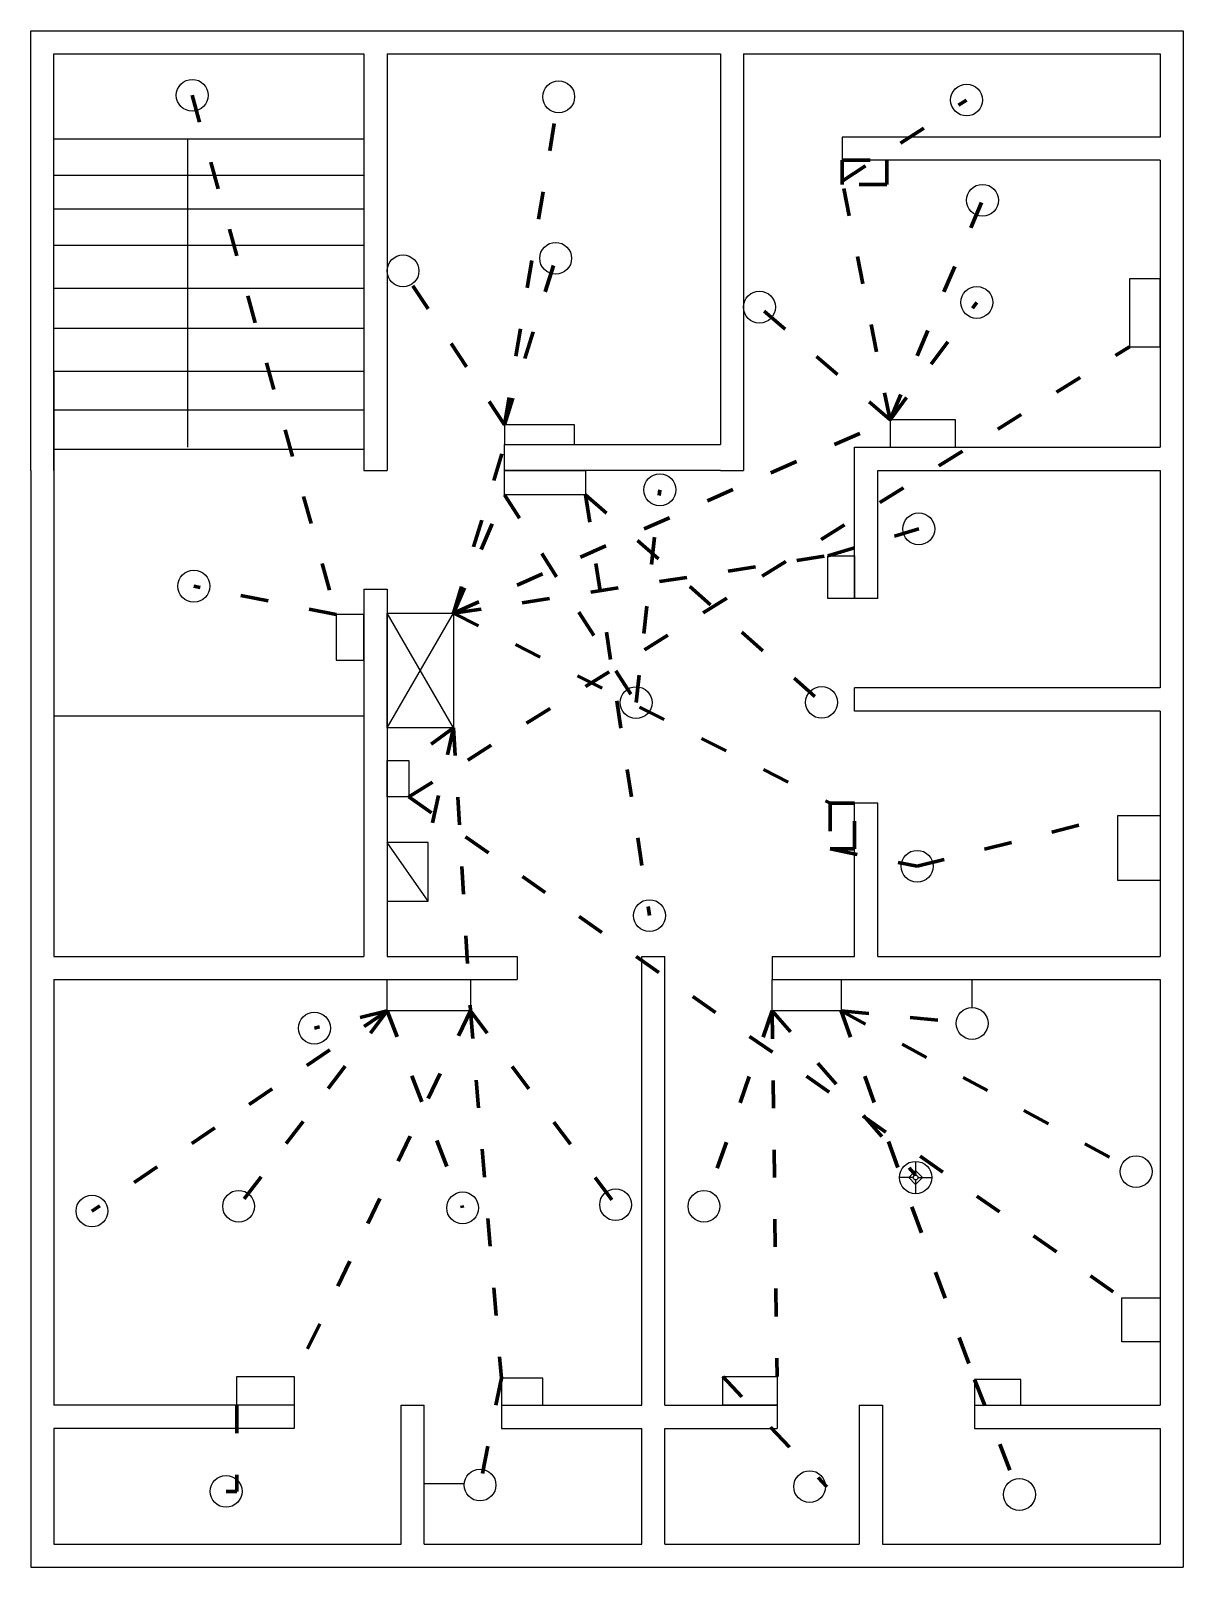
# Model space of a CAD drawing. Header units: inches. Extents: x 98 to 596, y -621 to 43.
import ezdxf

# ---------------------------------------------------------------- set-up
doc = ezdxf.new("R2010")
doc.units = ezdxf.units.IN
doc.header["$MEASUREMENT"] = 0
doc.linetypes.add('ACAD_ISO03W100', pattern=[30, 12, -18])

# ---------------------------------------------------------------- blocks, each defined once
blk = doc.blocks.new('Lamp - Table')
at = {"linetype": 'Continuous'}
for p, q in [((0, 7), (0, 1)), ((-1, 0), (-7, 0)), ((0, 3), (-3, 0)), ((-3, 0), (0, -3)), ((3, 0), (0, 3)), ((0, -3), (3, 0)), ((1, 0), (7, 0)), ((0, -1), (0, -7))]:
    blk.add_line(p, q, dxfattribs=at)
for radius in [7, 1]:
    blk.add_circle((0, 0), radius, dxfattribs=at)

msp = doc.modelspace()

# ---------------------------------------------------------------- linework, layer by layer
for p, q in [((98.49, 42.82), (242.49, 42.82)), ((98.49, -137.18), (98.49, 42.82)), ((98.49, -147.18), (98.49, 42.82)), ((98.49, -137.18), (98.49, 42.82)), ((98.49, -137.18), (98.49, 42.82)), ((242.49, 42.82), (396.49, 42.82)), ((396.49, 42.82), (596.49, 42.82)), ((596.49, 42.82), (596.49, -147.18)), ((108.49, 32.82), (242.49, 32.82)), ((108.49, -147.18), (108.49, 32.82)), ((242.49, 32.82), (242.49, -147.18)), ((252.49, 32.82), (252.49, -137.18)), ((252.49, 32.82), (396.49, 32.82)), ((396.49, 32.82), (396.49, -135.98)), ((406.49, 32.82), (406.49, -147.18)), ((406.49, 32.82), (586.49, 32.82)), ((586.49, 32.82), (586.49, -3.18)), ((108.49, -3.92), (242.49, -3.92)), ((166.21, -3.92), (166.21, -137.18)), ((586.49, -3.18), (449.17, -3.18)), ((449.17, -3.18), (449.17, -13.18)), ((586.49, -13.18), (449.17, -13.18)), ((586.49, -13.18), (586.49, -137.18)), ((108.49, -19.64), (242.49, -19.64)), ((108.49, -34.08), (242.49, -34.08)), ((108.49, -49.9), (242.49, -49.9)), ((108.49, -68.47), (242.49, -68.47)), ((108.49, -85.67), (242.49, -85.67)), ((108.49, -104.24), (242.49, -104.24)), ((108.49, -104.24), (108.49, -147.18)), ((108.49, -120.95), (242.49, -120.95)), ((108.49, -137.97), (242.49, -137.97)), ((252.49, -137.18), (252.49, -147.18)), ((303.24, -147.18), (303.24, -135.98)), ((303.24, -135.98), (396.49, -135.98)), ((454.49, -137.18), (586.49, -137.18)), ((454.49, -202.6), (454.49, -137.18)), ((98.49, -147.18), (98.49, -251.18)), ((108.49, -147.18), (108.49, -251.18)), ((242.49, -147.18), (252.49, -147.18)), ((396.49, -147.18), (303.24, -147.18)), ((396.49, -147.18), (406.49, -147.18)), ((464.49, -147.18), (586.49, -147.18)), ((464.49, -202.6), (464.49, -147.18)), ((586.49, -147.18), (586.49, -241.18)), ((596.49, -147.18), (596.49, -251.18)), ((242.49, -198.47), (242.49, -251.18)), ((242.49, -198.47), (252.49, -198.47)), ((252.49, -198.47), (252.49, -251.18)), ((464.49, -202.6), (454.49, -202.6)), ((281.19, -258.42), (252.49, -208.9)), ((252.49, -258.42), (281.19, -208.9)), ((586.49, -241.18), (454.49, -241.18)), ((454.49, -251.18), (454.49, -241.18)), ((98.49, -251.18), (98.49, -367.18)), ((108.49, -251.18), (108.49, -253.18)), ((242.49, -251.18), (242.49, -253.18)), ((252.49, -251.18), (252.49, -357.18)), ((586.49, -251.18), (454.49, -251.18)), ((586.49, -251.18), (586.49, -357.18)), ((596.49, -251.18), (596.49, -367.18)), ((108.49, -253.18), (242.49, -253.18)), ((108.49, -253.18), (108.49, -357.18)), ((242.49, -253.18), (242.49, -357.18)), ((454.49, -357.18), (454.49, -291.03)), ((464.49, -291.03), (454.49, -291.03)), ((464.49, -357.18), (464.49, -291.03)), ((270.17, -333.39), (252.49, -307.95)), ((108.49, -357.18), (242.49, -357.18)), ((252.49, -357.18), (308.73, -357.18)), ((308.73, -357.18), (308.73, -367.18)), ((362.49, -357.18), (372.49, -357.18)), ((362.49, -551.18), (362.49, -357.18)), ((362.49, -357.18), (362.49, -357.18)), ((372.49, -551.18), (372.49, -357.18)), ((418.89, -357.18), (418.89, -367.18)), ((418.89, -357.18), (454.49, -357.18)), ((464.49, -357.18), (586.49, -357.18)), ((98.49, -367.18), (98.49, -621.18)), ((108.49, -367.18), (252.49, -367.18)), ((108.49, -367.18), (108.49, -551.18)), ((252.49, -367.18), (308.73, -367.18)), ((418.89, -367.18), (464.49, -367.18)), ((464.49, -367.18), (586.49, -367.18)), ((505.2, -367.18), (505.2, -379.42)), ((586.49, -367.18), (586.49, -551.18)), ((596.49, -367.18), (596.49, -621.18)), ((98.54, -509.18), (98.54, -519.18)), ((212.35, -551.18), (108.49, -551.18)), ((212.35, -551.18), (212.35, -561.18)), ((258.49, -611.18), (258.49, -551.18)), ((258.49, -551.18), (268.49, -551.18)), ((268.49, -611.18), (268.49, -551.18)), ((301.85, -551.18), (301.85, -561.18)), ((301.85, -551.18), (362.49, -551.18)), ((372.49, -551.18), (420.96, -551.18)), ((420.96, -551.18), (420.96, -561.18)), ((456.49, -551.18), (456.49, -611.18)), ((456.49, -551.18), (466.49, -551.18)), ((466.49, -551.18), (466.49, -611.18)), ((506.33, -551.18), (586.49, -551.18)), ((506.33, -551.18), (506.33, -561.18)), ((212.35, -561.18), (108.49, -561.18)), ((108.49, -561.18), (108.49, -611.18)), ((301.85, -561.18), (362.49, -561.18)), ((362.49, -611.18), (362.49, -561.18)), ((372.49, -611.18), (372.49, -561.18)), ((372.49, -561.18), (420.96, -561.18)), ((506.33, -561.18), (586.49, -561.18)), ((586.49, -561.18), (586.49, -611.18)), ((268.49, -585.04), (285.75, -585.04)), ((108.49, -611.18), (258.49, -611.18)), ((268.49, -611.18), (362.49, -611.18)), ((372.49, -611.18), (456.49, -611.18)), ((466.49, -611.18), (586.49, -611.18)), ((98.49, -621.18), (258.49, -621.18)), ((258.49, -621.18), (362.49, -621.18)), ((362.49, -621.18), (596.49, -621.18))]:
    msp.add_line(p, q)
at = {"color": 3, "linetype": 'ACAD_ISO03W100', "lineweight": 100}
for p, q in [((168.27, 14.93), (230.52, -209.47)), ((303.24, -127.44), (326.61, 14.25)), ((449.17, -22.18), (502.86, 12.87)), ((469.82, -125.38), (509.74, -30.46)), ((338.2, -157.72), (440.21, -247.42)), ((338.2, -157.72), (365.86, -339.58)), ((442.98, -184.05), (482.21, -172.45)), ((230.52, -209.47), (168.96, -197.21)), ((481.52, -318.26), (568.27, -296.25)), ((443.88, -310.75), (481.52, -318.26)), ((252.49, -380.78), (221.07, -388.2)), ((448.63, -380.78), (505.26, -386.16)), ((301.85, -539.42), (292.63, -585.65)), ((397.5, -538.8), (442.5, -586.41)), ((506.33, -540.1), (525.71, -589.74)), ((187.61, -551.18), (187.61, -588.38)), ((187.61, -588.38), (182.9, -588.38))]:
    msp.add_line(p, q, dxfattribs=at)
at = {"color": 5, "linetype": 'ACAD_ISO03W100', "lineweight": 100}
for p, q in [((469.82, -125.38), (449.17, -22.18)), ((281.19, -208.9), (469.82, -125.38)), ((281.19, -208.9), (303.24, -135.98)), ((281.19, -208.9), (303.24, -157.72)), ((281.19, -208.9), (442.98, -184.05)), ((281.19, -208.9), (443.88, -291.03)), ((281.19, -258.42), (261.87, -272.57)), ((281.19, -258.42), (270.17, -307.95)), ((281.19, -258.42), (288.47, -380.78)), ((288.47, -380.78), (212.35, -538.74)), ((288.47, -380.78), (301.85, -539.42)), ((418.89, -380.78), (420.96, -538.8)), ((448.63, -380.78), (506.33, -540.1))]:
    msp.add_line(p, q, dxfattribs=at)
at = {"linetype": 'ACAD_ISO03W100', "lineweight": 100}
for p, q in [((303.24, -127.44), (325.31, -55.52)), ((469.82, -125.38), (507.28, -74.58)), ((303.24, -157.72), (360.07, -247.53)), ((252.49, -380.78), (188.33, -465.19)), ((252.49, -380.78), (285.11, -465.87)), ((418.89, -380.78), (480.85, -451.76))]:
    msp.add_line(p, q, dxfattribs=at)
at = {"color": 1, "linetype": 'ACAD_ISO03W100', "lineweight": 100}
for p, q in [((303.24, -127.44), (259.37, -60.96)), ((469.82, -125.38), (413.37, -76.62)), ((360.07, -247.53), (370.33, -155.58)), ((252.49, -380.78), (124.95, -467.23)), ((288.47, -380.78), (351.22, -464.51)), ((418.89, -380.78), (389.38, -465.19)), ((448.63, -380.78), (576.12, -450.21))]:
    msp.add_line(p, q, dxfattribs=at)
at = {"color": 2, "linetype": 'ACAD_ISO03W100', "lineweight": 100}
for q in [(573.33, -93.71), (569.92, -504.75)]:
    msp.add_line((261.87, -288.23), q, dxfattribs=at)
at = {"color": 7, "linetype": 'ACAD_ISO03W100', "lineweight": 100}
for points in [[(449.17, -13.18), (468.42, -13.18), (468.42, -23.56), (449.17, -23.56)], [(454.49, -291.03), (443.88, -291.03), (443.88, -310.75), (454.49, -310.75)]]:
    msp.add_lwpolyline(points, close=True, dxfattribs=at)
for points in [[(586.49, -64.44), (573.33, -64.44), (573.33, -93.71), (586.49, -93.71)], [(469.82, -137.18), (498.05, -137.18), (498.05, -125.38), (469.82, -125.38)], [(303.24, -135.98), (333.5, -135.98), (333.5, -127.44), (303.24, -127.44)], [(303.24, -147.18), (338.2, -147.18), (338.2, -157.72), (303.24, -157.72)], [(454.49, -202.6), (442.98, -202.6), (442.98, -184.05), (454.49, -184.05)], [(242.49, -209.47), (230.52, -209.47), (230.52, -229.21), (242.49, -229.21)], [(252.49, -208.9), (281.19, -208.9), (281.19, -258.42), (252.49, -258.42)], [(252.49, -272.57), (261.87, -272.57), (261.87, -288.23), (252.49, -288.23)], [(586.49, -324.45), (568.27, -324.45), (568.27, -296.25), (586.49, -296.25)], [(252.49, -333.39), (270.17, -333.39), (270.17, -307.95), (252.49, -307.95)], [(252.49, -367.18), (288.47, -367.18), (288.47, -380.78), (252.49, -380.78)], [(418.89, -367.18), (448.63, -367.18), (448.63, -380.78), (418.89, -380.78)], [(586.49, -523.82), (569.92, -523.82), (569.92, -504.75), (586.49, -504.75)], [(212.35, -551.18), (187.61, -551.18), (187.61, -538.74), (212.35, -538.74)], [(301.85, -551.18), (319.82, -551.18), (319.82, -539.42), (301.85, -539.42)], [(420.96, -551.18), (397.5, -551.18), (397.5, -538.8), (420.96, -538.8)], [(506.33, -551.18), (526.32, -551.18), (526.32, -540.1), (506.33, -540.1)]]:
    msp.add_lwpolyline(points, close=True)
for centre in [(168.27, 14.93), (326.61, 14.25), (502.86, 12.87), (509.74, -30.46), (325.31, -55.52), (259.37, -60.96), (413.37, -76.62), (507.28, -74.58), (370.33, -155.58), (482.21, -172.45), (168.96, -197.21), (360.07, -247.53), (440.21, -247.42), (481.52, -318.26), (365.86, -339.58), (221.07, -388.2), (505.26, -386.16), (576.12, -450.21), (351.22, -464.51), (124.95, -467.23), (188.33, -465.19), (285.11, -465.87), (389.38, -465.19), (182.9, -588.38), (292.63, -585.65), (435.06, -586.34), (525.71, -589.74)]:
    msp.add_circle(centre, 6.88)

# ---------------------------------------------------------------- block references
msp.add_blockref('Lamp - Table', (480.85, -452.76))

doc.saveas('drawing.dxf')
